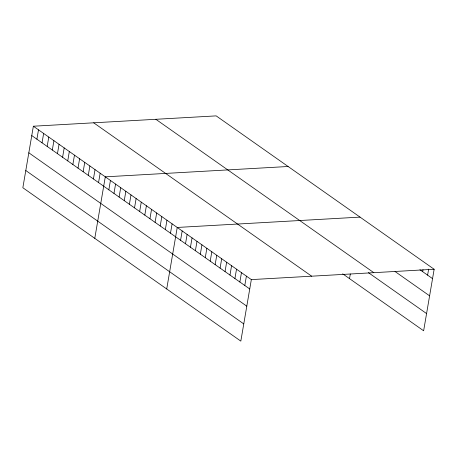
<?xml version="1.0" encoding="UTF-8"?>
<svg xmlns="http://www.w3.org/2000/svg" width="457" height="457" viewBox="0 0 457 457"><rect width="100%" height="100%" fill="white"/><g stroke="black" fill="none" stroke-linecap="round" stroke-linejoin="round"><path stroke-width="0.69" d="M33.367 126.218L22.85 187.736L240.828 341.122L251.339 279.604L33.367 126.218L216.172 115.878L434.15 269.264L423.633 330.782L342.67 273.812M36.903 139.196L38.502 129.834M42.038 142.812L43.644 133.45M47.18 146.429L48.779 137.066M52.315 150.039L53.915 140.682M57.456 153.655L59.056 144.298M62.592 157.271L64.191 147.914M67.733 160.887L69.333 151.53M72.869 164.503L74.468 155.146M78.01 168.119L79.609 158.762M83.145 171.735L84.745 162.372M88.281 175.351L89.88 165.988M93.422 178.967L95.022 169.604M98.558 182.583L100.157 173.22M94.782 238.354L105.299 176.836L288.104 166.497M108.835 189.809L110.434 180.452M113.976 193.425L115.575 184.068M119.111 197.041L120.711 187.684M124.247 200.657L125.846 191.3M129.388 204.273L130.988 194.916M134.524 207.889L136.123 198.532M139.665 211.505L141.264 202.143M144.8 215.121L146.4 205.759M149.942 218.737L151.541 209.375M155.077 222.353L156.677 212.991M160.213 225.969L161.812 216.607M165.354 229.585L166.954 220.223M170.49 233.196L172.089 223.839M166.714 288.967L177.23 227.455L360.036 217.115M180.572 240.291L182.172 230.934M185.513 243.77L187.113 234.407M190.449 247.243L192.054 237.886M195.39 250.722L196.99 241.359M200.332 254.195L201.931 244.838M205.273 257.674L206.872 248.317M210.214 261.153L211.814 251.79M215.156 264.626L216.755 255.269M220.097 268.105L221.696 258.742M225.038 271.584L226.638 262.221M229.98 275.057L231.579 265.7M234.921 278.536L236.52 269.173M239.862 282.009L241.462 272.652M244.798 285.488L246.403 276.131M349.525 278.627L350.313 273.994M422.668 271.669L423.011 269.664M427.609 275.148L428.637 269.133M251.339 279.604L434.15 269.264M419.926 269.739L432.551 278.627M395.025 271.498L429.609 295.839M155.848 119.294L373.82 272.675M368.388 272.623L426.575 313.571M93.691 122.807L311.668 276.194M31.767 135.58L249.739 288.967M28.825 152.792L246.797 306.179M25.792 170.524L243.77 323.91"/></g></svg>
